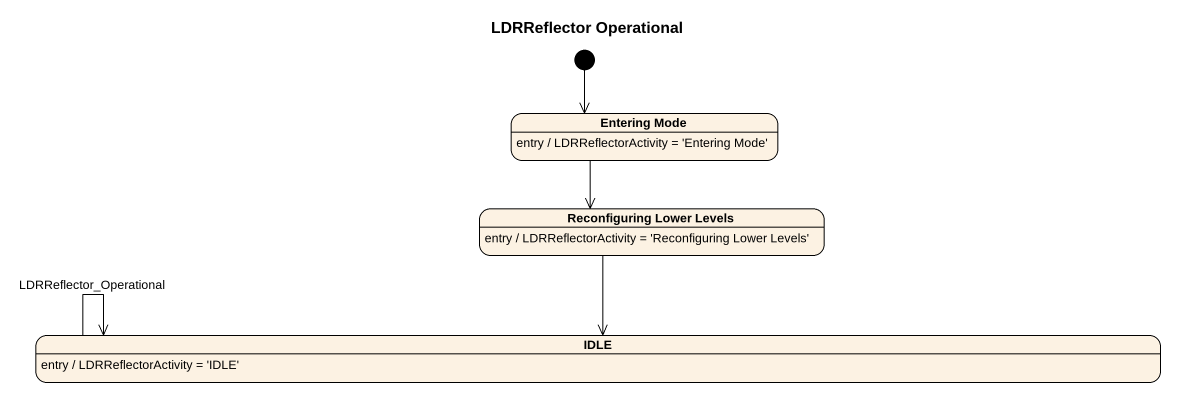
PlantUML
@startuml
title LDRReflector Operational
hide empty description
state "Entering Mode" as Entering_Mode
Entering_Mode : entry / LDRReflectorActivity = 'Entering Mode'
state "Reconfiguring Lower Levels" as Reconfiguring_Lower_Levels
Reconfiguring_Lower_Levels : entry / LDRReflectorActivity = 'Reconfiguring Lower Levels'
state IDLE
IDLE : entry / LDRReflectorActivity = 'IDLE'
[*] --> Entering_Mode
Entering_Mode --> Reconfiguring_Lower_Levels
Reconfiguring_Lower_Levels --> IDLE
IDLE --> IDLE : LDRReflector_Operational
@enduml
